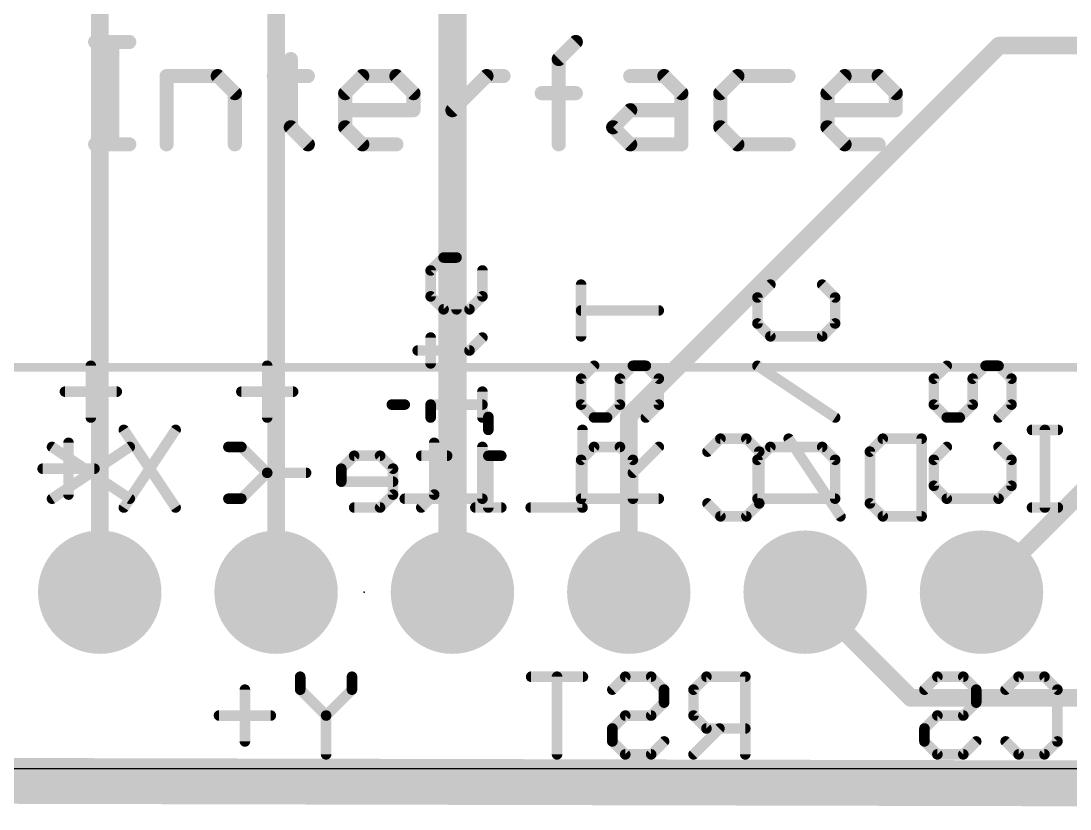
# Model space of a CAD drawing. Extents: x -37 to 43, y -51 to 71.
# Drawn here: x -4.94 to 10.16, y -43.76 to -32.41 of the extents above; entities that cross this region are included whole.
import ezdxf

# ---------------------------------------------------------------- set-up
doc = ezdxf.new("R2010")
doc.units = 0
for name, color, linetype in [('1', 12, 'CONTINUOUS'), ('16', 132, 'CONTINUOUS'), ('17', 110, 'CONTINUOUS'), ('20', 53, 'CONTINUOUS'), ('21', 40, 'CONTINUOUS'), ('22', 6, 'CONTINUOUS'), ('23', 40, 'CONTINUOUS'), ('29', 253, 'CONTINUOUS')]:
    doc.layers.add(name, color=color, linetype=linetype)

# ---------------------------------------------------------------- blocks, each defined once
blk = doc.blocks.new('ROUNDP')
at = {"const_width": 0.5}
blk.add_lwpolyline([(0, -0.25, 1), (0, 0.25, 1), (0, -0.25)], format="xyb", dxfattribs=at)

msp = doc.modelspace()

# ---------------------------------------------------------------- linework, layer by layer
at = {"layer": '1'}
for points, const_width in [([(-3.81, -40.64), (-3.81, -22.606)], 0.254), ([(-1.27, -23.114), (-1.27, -40.64)], 0.254), ([(9.144, -32.766), (3.81, -38.1)], 0.254), ([(9.144, -32.766), (17.272, -32.766)], 0.254), ([(3.81, -38.1), (3.81, -40.64)], 0.254), ([(8.89, -40.64), (11.176, -38.354)], 0.254), ([(7.874, -42.164), (6.35, -40.64)], 0.254), ([(17.145, -42.164), (7.874, -42.164)], 0.254), ([(-27.432, -43.18), (27.178, -43.307)], 0.4064)]:
    msp.add_lwpolyline(points, dxfattribs=dict(at, const_width=const_width))
at = {"layer": '1', "const_width": 0.127}
for points in [[(9.144, -32.7025, 1), (9.144, -32.8295)], [(9.1889, -32.8109, 1), (9.0991, -32.7211)], [(3.8735, -38.1, 1), (3.7465, -38.1)], [(3.7651, -38.0551, 1), (3.8549, -38.1449)], [(-3.8735, -40.64, 1), (-3.7465, -40.64)], [(-1.3335, -40.64, 1), (-1.2065, -40.64)], [(3.7465, -40.64, 1), (3.8735, -40.64)], [(6.3949, -40.5951, 1), (6.3051, -40.6849)], [(8.8451, -40.5951, 1), (8.9349, -40.6849)], [(7.874, -42.1005, 1), (7.874, -42.2275)], [(7.8291, -42.2089, 1), (7.9189, -42.1191)]]:
    msp.add_lwpolyline(points, format="xyb", dxfattribs=at)
at = {"layer": '16', "const_width": 0.4064}
for points in [[(1.27, -40.64), (1.27, -23.114)], [(-27.432, -43.434), (27.178, -43.561)]]:
    msp.add_lwpolyline(points, dxfattribs=at)
at = {"layer": '16', "const_width": 0.2032}
msp.add_lwpolyline([(1.1684, -40.64, 1), (1.3716, -40.64)], format="xyb", dxfattribs=at)
at = {"layer": '20'}
msp.add_line((-30.48, -43.18), (30.48, -43.18), dxfattribs=at)
at = {"layer": '21'}
for points, const_width in [([(-3.8763, -32.7139), (-3.3848, -32.7139)], 0.2032), ([(-3.6305, -34.1884), (-3.6305, -32.7139)], 0.2032), ([(2.8012, -32.9597), (3.0469, -32.7139)], 0.2032), ([(-1.0578, -32.9597), (-1.0578, -33.9427)], 0.2032), ([(2.8012, -34.1884), (2.8012, -32.9597)], 0.2032), ([(-2.8472, -34.1884), (-2.8472, -33.2054)], 0.2032), ([(-2.8472, -33.2054), (-2.11, -33.2054)], 0.2032), ([(-2.11, -33.2054), (-1.8642, -33.4512)], 0.2032), ([(-1.3036, -33.2054), (-0.8121, -33.2054)], 0.2032), ([(-0.2745, -33.4512), (-0.0288, -33.2054)], 0.2032), ([(-0.0288, -33.2054), (0.4627, -33.2054)], 0.2032), ([(0.4627, -33.2054), (0.7085, -33.4512)], 0.2032), ([(1.2691, -34.1884), (1.2691, -33.2054)], 0.2032), ([(1.2691, -33.6969), (1.7606, -33.2054)], 0.2032), ([(1.7606, -33.2054), (2.0063, -33.2054)], 0.2032), ([(3.8302, -33.2054), (4.3217, -33.2054)], 0.2032), ([(4.3217, -33.2054), (4.5675, -33.4512)], 0.2032), ([(5.3739, -33.2054), (5.1281, -33.4512)], 0.2032), ([(6.1111, -33.2054), (5.3739, -33.2054)], 0.2032), ([(6.6717, -33.4512), (6.9175, -33.2054)], 0.2032), ([(6.9175, -33.2054), (7.4089, -33.2054)], 0.2032), ([(7.4089, -33.2054), (7.6547, -33.4512)], 0.2032), ([(-1.8642, -33.4512), (-1.8642, -34.1884)], 0.2032), ([(-0.2745, -33.9427), (-0.2745, -33.4512)], 0.2032), ([(0.7085, -33.4512), (0.7085, -33.6969)], 0.2032), ([(2.5554, -33.4512), (3.0469, -33.4512)], 0.2032), ([(4.5675, -33.4512), (4.5675, -34.1884)], 0.2032), ([(5.1281, -33.4512), (5.1281, -33.9427)], 0.2032), ([(6.6717, -33.9427), (6.6717, -33.4512)], 0.2032), ([(7.6547, -33.4512), (7.6547, -33.6969)], 0.2032), ([(0.7085, -33.6969), (-0.2745, -33.6969)], 0.2032), ([(3.5845, -33.9427), (3.8302, -33.6969)], 0.2032), ([(3.8302, -33.6969), (4.5675, -33.6969)], 0.2032), ([(7.6547, -33.6969), (6.6717, -33.6969)], 0.2032), ([(-1.0578, -33.9427), (-0.8121, -34.1884)], 0.2032), ([(-0.0288, -34.1884), (-0.2745, -33.9427)], 0.2032), ([(3.8302, -34.1884), (3.5845, -33.9427)], 0.2032), ([(5.1281, -33.9427), (5.3739, -34.1884)], 0.2032), ([(6.9175, -34.1884), (6.6717, -33.9427)], 0.2032), ([(-3.8763, -34.1884), (-3.3848, -34.1884)], 0.2032), ([(0.4627, -34.1884), (-0.0288, -34.1884)], 0.2032), ([(4.5675, -34.1884), (3.8302, -34.1884)], 0.2032), ([(5.3739, -34.1884), (6.1111, -34.1884)], 0.2032), ([(7.4089, -34.1884), (6.9175, -34.1884)], 0.2032), ([(0.9561, -36.0059), (1.1425, -35.8195)], 0.1524), ([(1.1425, -35.8195), (1.329, -35.8195)], 0.1524), ([(1.329, -35.8195), (1.329, -36.5652)], 0.1524), ([(0.9561, -36.3788), (0.9561, -36.0059)], 0.1524), ([(1.7018, -36.0059), (1.7018, -36.3788)], 0.1524), ([(3.1232, -36.955), (3.1232, -36.2093)], 0.1524), ([(5.8497, -36.2093), (5.6632, -36.3957)], 0.1524), ([(6.7818, -36.3957), (6.5954, -36.2093)], 0.1524), ([(1.1425, -36.5652), (0.9561, -36.3788)], 0.1524), ([(1.7018, -36.3788), (1.5154, -36.5652)], 0.1524), ([(5.6632, -36.3957), (5.6632, -36.7686)], 0.1524), ([(6.7818, -36.7686), (6.7818, -36.3957)], 0.1524), ([(1.5154, -36.5652), (1.1425, -36.5652)], 0.1524), ([(4.2418, -36.5822), (3.1232, -36.5822)], 0.1524), ([(5.6632, -36.7686), (5.8497, -36.955)], 0.1524), ([(6.5954, -36.955), (6.7818, -36.7686)], 0.1524), ([(0.9561, -37.3448), (0.9561, -36.972)], 0.1524), ([(1.5154, -37.1584), (1.7018, -36.972)], 0.1524), ([(5.8497, -36.955), (6.5954, -36.955)], 0.1524), ([(0.7697, -37.1584), (1.5154, -37.1584)], 0.1524), ([(-3.9375, -38.1244), (-3.9375, -37.3787)], 0.1524), ([(-1.3975, -38.1244), (-1.3975, -37.3787)], 0.1524), ([(3.3097, -37.3787), (3.1232, -37.5651)], 0.1524), ([(3.6825, -37.5651), (3.869, -37.3787)], 0.1524), ([(3.869, -37.3787), (4.0554, -37.3787)], 0.1524), ([(4.0554, -37.3787), (4.2418, -37.5651)], 0.1524), ([(6.7818, -38.1244), (5.6632, -37.3787)], 0.1524), ([(8.3897, -37.3787), (8.2032, -37.5651)], 0.1524), ([(8.7625, -37.5651), (8.9489, -37.3787)], 0.1524), ([(8.9489, -37.3787), (9.1354, -37.3787)], 0.1524), ([(9.1354, -37.3787), (9.3218, -37.5651)], 0.1524), ([(3.1232, -37.5651), (3.1232, -37.938)], 0.1524), ([(3.6825, -37.938), (3.6825, -37.5651)], 0.1524), ([(4.2418, -37.5651), (4.2418, -37.938)], 0.1524), ([(8.2032, -37.5651), (8.2032, -37.938)], 0.1524), ([(8.7625, -37.938), (8.7625, -37.5651)], 0.1524), ([(9.3218, -37.5651), (9.3218, -37.938)], 0.1524), ([(-4.3103, -37.7516), (-3.5646, -37.7516)], 0.1524), ([(-1.7703, -37.7516), (-1.0246, -37.7516)], 0.1524), ([(1.7018, -38.1244), (1.7018, -37.7516)], 0.1524), ([(0.3968, -37.938), (0.5832, -37.938)], 0.1524), ([(0.9561, -38.1244), (0.9561, -37.938)], 0.1524), ([(0.9561, -37.938), (1.7018, -37.938)], 0.1524), ([(3.1232, -37.938), (3.3097, -38.1244)], 0.1524), ([(3.4961, -38.1244), (3.6825, -37.938)], 0.1524), ([(4.2418, -37.938), (4.0554, -38.1244)], 0.1524), ([(8.2032, -37.938), (8.3897, -38.1244)], 0.1524), ([(8.5761, -38.1244), (8.7625, -37.938)], 0.1524), ([(9.3218, -37.938), (9.1354, -38.1244)], 0.1524), ([(3.3097, -38.1244), (3.4961, -38.1244)], 0.1524), ([(8.3897, -38.1244), (8.5761, -38.1244)], 0.1524), ([(-4.4968, -39.2938), (-3.3782, -38.5481)], 0.1524), ([(-4.4968, -38.5481), (-3.3782, -39.2938)], 0.1524), ([(-1.7703, -38.5481), (-1.9568, -38.5481)], 0.1524), ([(-1.3975, -38.921), (-1.7703, -38.5481)], 0.1524), ([(1.7018, -39.2938), (1.7018, -38.5481)], 0.1524), ([(3.1232, -38.7345), (3.3097, -38.5481)], 0.1524), ([(3.3097, -38.5481), (3.6825, -38.5481)], 0.1524), ([(3.6825, -38.5481), (3.869, -38.7345)], 0.1524), ([(3.869, -38.921), (4.2418, -38.5481)], 0.1524), ([(5.8497, -38.5481), (5.6632, -38.7345)], 0.1524), ([(6.5954, -38.5481), (5.8497, -38.5481)], 0.1524), ([(6.7818, -38.7345), (6.5954, -38.5481)], 0.1524), ([(8.3897, -38.5481), (8.2032, -38.7345)], 0.1524), ([(9.3218, -38.7345), (9.1354, -38.5481)], 0.1524), ([(3.1232, -39.2938), (3.1232, -38.7345)], 0.1524), ([(3.869, -38.7345), (3.869, -39.2938)], 0.1524), ([(5.6632, -38.7345), (5.6632, -39.2938)], 0.1524), ([(6.7818, -39.2938), (6.7818, -38.7345)], 0.1524), ([(8.2032, -38.7345), (8.2032, -39.1074)], 0.1524), ([(9.3218, -39.1074), (9.3218, -38.7345)], 0.1524), ([(-1.7703, -39.2938), (-1.3975, -38.921)], 0.1524), ([(-1.3975, -38.921), (-0.8382, -38.921)], 0.1524), ([(8.2032, -39.1074), (8.3897, -39.2938)], 0.1524), ([(9.1354, -39.2938), (9.3218, -39.1074)], 0.1524), ([(-1.9568, -39.2938), (-1.7703, -39.2938)], 0.1524), ([(0.5832, -39.2938), (1.7018, -39.2938)], 0.1524), ([(4.2418, -39.2938), (3.1232, -39.2938)], 0.1524), ([(5.6632, -39.2938), (6.7818, -39.2938)], 0.1524), ([(8.3897, -39.2938), (9.1354, -39.2938)], 0.1524)]:
    msp.add_lwpolyline(points, dxfattribs=dict(at, const_width=const_width))
for points, const_width in [([(-3.8763, -32.6631, 1), (-3.8763, -32.7647)], 0.1016), ([(-3.5797, -32.7139, 1), (-3.6813, -32.7139)], 0.1016), ([(-3.3848, -32.7647, 1), (-3.3848, -32.6631)], 0.1016), ([(3.0828, -32.7499, 1), (3.011, -32.678)], 0.1016), ([(-1.007, -32.9597, 1), (-1.1086, -32.9597)], 0.1016), ([(2.852, -32.9597, 1), (2.7504, -32.9597)], 0.1016), ([(2.7653, -32.9238, 1), (2.8371, -32.9956)], 0.1016), ([(-2.7964, -33.2054, 1), (-2.898, -33.2054)], 0.1016), ([(-2.8472, -33.1546, 1), (-2.8472, -33.2562)], 0.1016), ([(-2.074, -33.1695, 1), (-2.1459, -33.2413)], 0.1016), ([(-2.11, -33.2562, 1), (-2.11, -33.1546)], 0.1016), ([(-1.3036, -33.1546, 1), (-1.3036, -33.2562)], 0.1016), ([(-0.8121, -33.2562, 1), (-0.8121, -33.1546)], 0.1016), ([(-0.0288, -33.1546, 1), (-0.0288, -33.2562)], 0.1016), ([(0.0072, -33.2413, 1), (-0.0647, -33.1695)], 0.1016), ([(0.4986, -33.1695, 1), (0.4268, -33.2413)], 0.1016), ([(0.4627, -33.2562, 1), (0.4627, -33.1546)], 0.1016), ([(1.3199, -33.2054, 1), (1.2183, -33.2054)], 0.1016), ([(1.7606, -33.1546, 1), (1.7606, -33.2562)], 0.1016), ([(1.7965, -33.2413, 1), (1.7247, -33.1695)], 0.1016), ([(2.0063, -33.2562, 1), (2.0063, -33.1546)], 0.1016), ([(3.8302, -33.1546, 1), (3.8302, -33.2562)], 0.1016), ([(4.3577, -33.1695, 1), (4.2858, -33.2413)], 0.1016), ([(4.3217, -33.2562, 1), (4.3217, -33.1546)], 0.1016), ([(5.3739, -33.1546, 1), (5.3739, -33.2562)], 0.1016), ([(5.4098, -33.2413, 1), (5.3379, -33.1695)], 0.1016), ([(6.1111, -33.2562, 1), (6.1111, -33.1546)], 0.1016), ([(6.9175, -33.1546, 1), (6.9175, -33.2562)], 0.1016), ([(6.9534, -33.2413, 1), (6.8815, -33.1695)], 0.1016), ([(7.4449, -33.1695, 1), (7.373, -33.2413)], 0.1016), ([(7.4089, -33.2562, 1), (7.4089, -33.1546)], 0.1016), ([(-1.8134, -33.4512, 1), (-1.915, -33.4512)], 0.1016), ([(-1.9001, -33.4871, 1), (-1.8283, -33.4153)], 0.1016), ([(-0.2237, -33.4512, 1), (-0.3253, -33.4512)], 0.1016), ([(-0.3104, -33.4153, 1), (-0.2386, -33.4871)], 0.1016), ([(0.7593, -33.4512, 1), (0.6577, -33.4512)], 0.1016), ([(0.6725, -33.4871, 1), (0.7444, -33.4153)], 0.1016), ([(2.5554, -33.4004, 1), (2.5554, -33.502)], 0.1016), ([(3.0469, -33.502, 1), (3.0469, -33.4004)], 0.1016), ([(4.6183, -33.4512, 1), (4.5167, -33.4512)], 0.1016), ([(4.5316, -33.4871, 1), (4.6034, -33.4153)], 0.1016), ([(5.1789, -33.4512, 1), (5.0773, -33.4512)], 0.1016), ([(5.0922, -33.4153, 1), (5.164, -33.4871)], 0.1016), ([(6.7225, -33.4512, 1), (6.6209, -33.4512)], 0.1016), ([(6.6358, -33.4153, 1), (6.7076, -33.4871)], 0.1016), ([(7.7055, -33.4512, 1), (7.6039, -33.4512)], 0.1016), ([(7.6188, -33.4871, 1), (7.6906, -33.4153)], 0.1016), ([(-0.2745, -33.6461, 1), (-0.2745, -33.7477)], 0.1016), ([(0.6577, -33.6969, 1), (0.7593, -33.6969)], 0.1016), ([(0.7085, -33.7477, 1), (0.7085, -33.6461)], 0.1016), ([(1.2332, -33.661, 1), (1.305, -33.7328)], 0.1016), ([(3.8302, -33.6461, 1), (3.8302, -33.7477)], 0.1016), ([(3.8662, -33.7328, 1), (3.7943, -33.661)], 0.1016), ([(4.5675, -33.7477, 1), (4.5675, -33.6461)], 0.1016), ([(6.6717, -33.6461, 1), (6.6717, -33.7477)], 0.1016), ([(7.6039, -33.6969, 1), (7.7055, -33.6969)], 0.1016), ([(7.6547, -33.7477, 1), (7.6547, -33.6461)], 0.1016), ([(-1.0219, -33.9067, 1), (-1.0938, -33.9786)], 0.1016), ([(-0.2386, -33.9067, 1), (-0.3104, -33.9786)], 0.1016), ([(3.6204, -33.9067, 1), (3.5486, -33.9786)], 0.1016), ([(5.164, -33.9067, 1), (5.0922, -33.9786)], 0.1016), ([(6.7076, -33.9067, 1), (6.6358, -33.9786)], 0.1016), ([(-1.1086, -33.9427, 1), (-1.007, -33.9427)], 0.1016), ([(-0.3253, -33.9427, 1), (-0.2237, -33.9427)], 0.1016), ([(3.5486, -33.9067, 1), (3.6204, -33.9786)], 0.1016), ([(5.0773, -33.9427, 1), (5.1789, -33.9427)], 0.1016), ([(6.6209, -33.9427, 1), (6.7225, -33.9427)], 0.1016), ([(-3.8763, -34.1376, 1), (-3.8763, -34.2392)], 0.1016), ([(-3.6813, -34.1884, 1), (-3.5797, -34.1884)], 0.1016), ([(-3.3848, -34.2392, 1), (-3.3848, -34.1376)], 0.1016), ([(-2.898, -34.1884, 1), (-2.7964, -34.1884)], 0.1016), ([(-1.915, -34.1884, 1), (-1.8134, -34.1884)], 0.1016), ([(-0.848, -34.2243, 1), (-0.7762, -34.1525)], 0.1016), ([(-0.0288, -34.1376, 1), (-0.0288, -34.2392)], 0.1016), ([(-0.0647, -34.2243, 1), (0.0072, -34.1525)], 0.1016), ([(0.4627, -34.2392, 1), (0.4627, -34.1376)], 0.1016), ([(1.2183, -34.1884, 1), (1.3199, -34.1884)], 0.1016), ([(2.7504, -34.1884, 1), (2.852, -34.1884)], 0.1016), ([(3.8302, -34.1376, 1), (3.8302, -34.2392)], 0.1016), ([(3.7943, -34.2243, 1), (3.8662, -34.1525)], 0.1016), ([(4.5167, -34.1884, 1), (4.6183, -34.1884)], 0.1016), ([(4.5675, -34.2392, 1), (4.5675, -34.1376)], 0.1016), ([(5.3739, -34.1376, 1), (5.3739, -34.2392)], 0.1016), ([(5.3379, -34.2243, 1), (5.4098, -34.1525)], 0.1016), ([(6.1111, -34.2392, 1), (6.1111, -34.1376)], 0.1016), ([(6.9175, -34.1376, 1), (6.9175, -34.2392)], 0.1016), ([(6.8815, -34.2243, 1), (6.9534, -34.1525)], 0.1016), ([(7.4089, -34.2392, 1), (7.4089, -34.1376)], 0.1016), ([(1.1425, -35.7814, 1), (1.1425, -35.8576)], 0.0762), ([(1.1695, -35.8464, 1), (1.1156, -35.7926)], 0.0762), ([(1.3671, -35.8195, 1), (1.2909, -35.8195)], 0.0762), ([(1.329, -35.8576, 1), (1.329, -35.7814)], 0.0762), ([(0.9942, -36.0059, 1), (0.918, -36.0059)], 0.0762), ([(0.9292, -35.979, 1), (0.983, -36.0329)], 0.0762), ([(1.7399, -36.0059, 1), (1.6637, -36.0059)], 0.0762), ([(3.1613, -36.2093, 1), (3.0851, -36.2093)], 0.0762), ([(5.8766, -36.2362, 1), (5.8227, -36.1824)], 0.0762), ([(6.6223, -36.1824, 1), (6.5684, -36.2362)], 0.0762), ([(0.983, -36.3518, 1), (0.9292, -36.4057)], 0.0762), ([(0.918, -36.3788, 1), (0.9942, -36.3788)], 0.0762), ([(1.6637, -36.3788, 1), (1.7399, -36.3788)], 0.0762), ([(1.7287, -36.4057, 1), (1.6749, -36.3518)], 0.0762), ([(5.7013, -36.3957, 1), (5.6251, -36.3957)], 0.0762), ([(5.6363, -36.3688, 1), (5.6902, -36.4227)], 0.0762), ([(6.8199, -36.3957, 1), (6.7437, -36.3957)], 0.0762), ([(6.7549, -36.4227, 1), (6.8087, -36.3688)], 0.0762), ([(1.1425, -36.5271, 1), (1.1425, -36.6033)], 0.0762), ([(1.1156, -36.5922, 1), (1.1695, -36.5383)], 0.0762), ([(1.2909, -36.5652, 1), (1.3671, -36.5652)], 0.0762), ([(1.4884, -36.5383, 1), (1.5423, -36.5922)], 0.0762), ([(1.5154, -36.6033, 1), (1.5154, -36.5271)], 0.0762), ([(3.1232, -36.5441, 1), (3.1232, -36.6203)], 0.0762), ([(4.2418, -36.6203, 1), (4.2418, -36.5441)], 0.0762), ([(5.6902, -36.7416, 1), (5.6363, -36.7955)], 0.0762), ([(6.8087, -36.7955, 1), (6.7549, -36.7416)], 0.0762), ([(5.6251, -36.7686, 1), (5.7013, -36.7686)], 0.0762), ([(6.7437, -36.7686, 1), (6.8199, -36.7686)], 0.0762), ([(0.9942, -36.972, 1), (0.918, -36.972)], 0.0762), ([(1.7287, -36.9989, 1), (1.6749, -36.945)], 0.0762), ([(3.0851, -36.955, 1), (3.1613, -36.955)], 0.0762), ([(5.8497, -36.9169, 1), (5.8497, -36.9931)], 0.0762), ([(5.8227, -36.9819, 1), (5.8766, -36.9281)], 0.0762), ([(6.5684, -36.9281, 1), (6.6223, -36.9819)], 0.0762), ([(6.5954, -36.9931, 1), (6.5954, -36.9169)], 0.0762), ([(0.7697, -37.1203, 1), (0.7697, -37.1965)], 0.0762), ([(1.4884, -37.1314, 1), (1.5423, -37.1853)], 0.0762), ([(1.5154, -37.1965, 1), (1.5154, -37.1203)], 0.0762), ([(-3.8994, -37.3787, 1), (-3.9756, -37.3787)], 0.0762), ([(-1.3594, -37.3787, 1), (-1.4356, -37.3787)], 0.0762), ([(0.918, -37.3448, 1), (0.9942, -37.3448)], 0.0762), ([(3.3366, -37.4056, 1), (3.2827, -37.3518)], 0.0762), ([(3.869, -37.3406, 1), (3.869, -37.4168)], 0.0762), ([(3.8959, -37.4056, 1), (3.842, -37.3518)], 0.0762), ([(4.0823, -37.3518, 1), (4.0284, -37.4056)], 0.0762), ([(4.0554, -37.4168, 1), (4.0554, -37.3406)], 0.0762), ([(5.6844, -37.347, 1), (5.6421, -37.4104)], 0.0762), ([(8.4166, -37.4056, 1), (8.3627, -37.3518)], 0.0762), ([(8.9489, -37.3406, 1), (8.9489, -37.4168)], 0.0762), ([(8.9759, -37.4056, 1), (8.922, -37.3518)], 0.0762), ([(9.1623, -37.3518, 1), (9.1084, -37.4056)], 0.0762), ([(9.1354, -37.4168, 1), (9.1354, -37.3406)], 0.0762), ([(3.1613, -37.5651, 1), (3.0851, -37.5651)], 0.0762), ([(3.0963, -37.5382, 1), (3.1502, -37.5921)], 0.0762), ([(3.7206, -37.5651, 1), (3.6444, -37.5651)], 0.0762), ([(3.6556, -37.5382, 1), (3.7095, -37.5921)], 0.0762), ([(4.2799, -37.5651, 1), (4.2037, -37.5651)], 0.0762), ([(4.2149, -37.5921, 1), (4.2687, -37.5382)], 0.0762), ([(8.2413, -37.5651, 1), (8.1651, -37.5651)], 0.0762), ([(8.1763, -37.5382, 1), (8.2302, -37.5921)], 0.0762), ([(8.8006, -37.5651, 1), (8.7244, -37.5651)], 0.0762), ([(8.7356, -37.5382, 1), (8.7895, -37.5921)], 0.0762), ([(9.3599, -37.5651, 1), (9.2837, -37.5651)], 0.0762), ([(9.2949, -37.5921, 1), (9.3487, -37.5382)], 0.0762), ([(-4.3103, -37.7135, 1), (-4.3103, -37.7897)], 0.0762), ([(-3.5646, -37.7897, 1), (-3.5646, -37.7135)], 0.0762), ([(-1.7703, -37.7135, 1), (-1.7703, -37.7897)], 0.0762), ([(-1.0246, -37.7897, 1), (-1.0246, -37.7135)], 0.0762), ([(1.7399, -37.7516, 1), (1.6637, -37.7516)], 0.0762), ([(0.3968, -37.8999, 1), (0.3968, -37.9761)], 0.0762), ([(0.5832, -37.9761, 1), (0.5832, -37.8999)], 0.0762), ([(0.9942, -37.938, 1), (0.918, -37.938)], 0.0762), ([(0.9561, -37.8999, 1), (0.9561, -37.9761)], 0.0762), ([(1.7018, -37.9761, 1), (1.7018, -37.8999)], 0.0762), ([(3.1502, -37.911, 1), (3.0963, -37.9649)], 0.0762), ([(3.0851, -37.938, 1), (3.1613, -37.938)], 0.0762), ([(3.6444, -37.938, 1), (3.7206, -37.938)], 0.0762), ([(3.7095, -37.9649, 1), (3.6556, -37.911)], 0.0762), ([(4.2037, -37.938, 1), (4.2799, -37.938)], 0.0762), ([(4.2687, -37.9649, 1), (4.2149, -37.911)], 0.0762), ([(8.2302, -37.911, 1), (8.1763, -37.9649)], 0.0762), ([(8.1651, -37.938, 1), (8.2413, -37.938)], 0.0762), ([(8.7244, -37.938, 1), (8.8006, -37.938)], 0.0762), ([(8.7895, -37.9649, 1), (8.7356, -37.911)], 0.0762), ([(9.2837, -37.938, 1), (9.3599, -37.938)], 0.0762), ([(9.3487, -37.9649, 1), (9.2949, -37.911)], 0.0762), ([(3.3097, -38.0863, 1), (3.3097, -38.1625)], 0.0762), ([(3.2827, -38.1513, 1), (3.3366, -38.0975)], 0.0762), ([(3.4692, -38.0975, 1), (3.523, -38.1513)], 0.0762), ([(3.4961, -38.1625, 1), (3.4961, -38.0863)], 0.0762), ([(4.0284, -38.0975, 1), (4.0823, -38.1513)], 0.0762), ([(6.7607, -38.1561, 1), (6.8029, -38.0927)], 0.0762), ([(8.3897, -38.0863, 1), (8.3897, -38.1625)], 0.0762), ([(8.3627, -38.1513, 1), (8.4166, -38.0975)], 0.0762), ([(8.5492, -38.0975, 1), (8.603, -38.1513)], 0.0762), ([(8.5761, -38.1625, 1), (8.5761, -38.0863)], 0.0762), ([(9.1084, -38.0975, 1), (9.1623, -38.1513)], 0.0762), ([(-3.9756, -38.1244, 1), (-3.8994, -38.1244)], 0.0762), ([(-1.4356, -38.1244, 1), (-1.3594, -38.1244)], 0.0762), ([(0.918, -38.1244, 1), (0.9942, -38.1244)], 0.0762), ([(1.6637, -38.1244, 1), (1.7399, -38.1244)], 0.0762), ([(-4.4756, -38.5164, 1), (-4.5179, -38.5798)], 0.0762), ([(-3.3571, -38.5798, 1), (-3.3993, -38.5164)], 0.0762), ([(-1.9568, -38.51, 1), (-1.9568, -38.5862)], 0.0762), ([(-1.7434, -38.5212, 1), (-1.7973, -38.575)], 0.0762), ([(-1.7703, -38.5862, 1), (-1.7703, -38.51)], 0.0762), ([(1.7399, -38.5481, 1), (1.6637, -38.5481)], 0.0762), ([(3.3097, -38.51, 1), (3.3097, -38.5862)], 0.0762), ([(3.3366, -38.575, 1), (3.2827, -38.5212)], 0.0762), ([(3.7095, -38.5212, 1), (3.6556, -38.575)], 0.0762), ([(3.6825, -38.5862, 1), (3.6825, -38.51)], 0.0762), ([(4.2687, -38.575, 1), (4.2149, -38.5212)], 0.0762), ([(5.8497, -38.51, 1), (5.8497, -38.5862)], 0.0762), ([(5.8766, -38.575, 1), (5.8227, -38.5212)], 0.0762), ([(6.6223, -38.5212, 1), (6.5684, -38.575)], 0.0762), ([(6.5954, -38.5862, 1), (6.5954, -38.51)], 0.0762), ([(8.4166, -38.575, 1), (8.3627, -38.5212)], 0.0762), ([(9.1623, -38.5212, 1), (9.1084, -38.575)], 0.0762), ([(3.1613, -38.7345, 1), (3.0851, -38.7345)], 0.0762), ([(3.0963, -38.7076, 1), (3.1502, -38.7615)], 0.0762), ([(3.9071, -38.7345, 1), (3.8309, -38.7345)], 0.0762), ([(3.842, -38.7615, 1), (3.8959, -38.7076)], 0.0762), ([(5.7013, -38.7345, 1), (5.6251, -38.7345)], 0.0762), ([(5.6363, -38.7076, 1), (5.6902, -38.7615)], 0.0762), ([(6.8199, -38.7345, 1), (6.7437, -38.7345)], 0.0762), ([(6.7549, -38.7615, 1), (6.8087, -38.7076)], 0.0762), ([(8.2413, -38.7345, 1), (8.1651, -38.7345)], 0.0762), ([(8.1763, -38.7076, 1), (8.2302, -38.7615)], 0.0762), ([(9.3599, -38.7345, 1), (9.2837, -38.7345)], 0.0762), ([(9.2949, -38.7615, 1), (9.3487, -38.7076)], 0.0762), ([(-1.3975, -38.8829, 1), (-1.3975, -38.9591)], 0.0762), ([(-1.3705, -38.9479, 1), (-1.4244, -38.894)], 0.0762), ([(-1.4244, -38.9479, 1), (-1.3705, -38.894)], 0.0762), ([(-0.8382, -38.9591, 1), (-0.8382, -38.8829)], 0.0762), ([(3.842, -38.894, 1), (3.8959, -38.9479)], 0.0762), ([(8.2302, -39.0804, 1), (8.1763, -39.1343)], 0.0762), ([(8.1651, -39.1074, 1), (8.2413, -39.1074)], 0.0762), ([(9.2837, -39.1074, 1), (9.3599, -39.1074)], 0.0762), ([(9.3487, -39.1343, 1), (9.2949, -39.0804)], 0.0762), ([(-4.5179, -39.2621, 1), (-4.4756, -39.3255)], 0.0762), ([(-3.3993, -39.3255, 1), (-3.3571, -39.2621)], 0.0762), ([(-1.9568, -39.2557, 1), (-1.9568, -39.3319)], 0.0762), ([(-1.7973, -39.2669, 1), (-1.7434, -39.3207)], 0.0762), ([(-1.7703, -39.3319, 1), (-1.7703, -39.2557)], 0.0762), ([(0.5832, -39.2557, 1), (0.5832, -39.3319)], 0.0762), ([(1.6637, -39.2938, 1), (1.7399, -39.2938)], 0.0762), ([(1.7018, -39.3319, 1), (1.7018, -39.2557)], 0.0762), ([(3.1232, -39.2557, 1), (3.1232, -39.3319)], 0.0762), ([(3.0851, -39.2938, 1), (3.1613, -39.2938)], 0.0762), ([(3.8309, -39.2938, 1), (3.9071, -39.2938)], 0.0762), ([(4.2418, -39.3319, 1), (4.2418, -39.2557)], 0.0762), ([(5.6632, -39.2557, 1), (5.6632, -39.3319)], 0.0762), ([(5.6251, -39.2938, 1), (5.7013, -39.2938)], 0.0762), ([(6.7437, -39.2938, 1), (6.8199, -39.2938)], 0.0762), ([(6.7818, -39.3319, 1), (6.7818, -39.2557)], 0.0762), ([(8.3897, -39.2557, 1), (8.3897, -39.3319)], 0.0762), ([(8.3627, -39.3207, 1), (8.4166, -39.2669)], 0.0762), ([(9.1084, -39.2669, 1), (9.1623, -39.3207)], 0.0762), ([(9.1354, -39.3319, 1), (9.1354, -39.2557)], 0.0762)]:
    msp.add_lwpolyline(points, format="xyb", dxfattribs=dict(at, const_width=const_width))
at = {"layer": '22'}
for points, const_width in [([(-27.3, -37.4), (27.3, -37.4)], 0.127), ([(1.787, -38.1158), (1.787, -38.3022)], 0.1524), ([(-2.7168, -38.3022), (-3.4625, -39.4208)], 0.1524), ([(-3.4625, -38.3022), (-2.7168, -39.4208)], 0.1524), ([(3.1428, -38.3022), (3.1428, -39.4208)], 0.1524), ([(4.9434, -38.6157), (5.1298, -38.4292)], 0.1524), ([(5.1298, -38.4292), (5.5027, -38.4292)], 0.1524), ([(5.5027, -38.4292), (5.6891, -38.6157)], 0.1524), ([(6.8585, -39.5478), (6.1128, -38.4292)], 0.1524), ([(7.2822, -38.6157), (7.4686, -38.4292)], 0.1524), ([(7.4686, -38.4292), (8.0279, -38.4292)], 0.1524), ([(8.0279, -38.4292), (8.0279, -39.5478)], 0.1524), ([(9.9895, -38.3022), (9.6167, -38.3022)], 0.1524), ([(9.8031, -39.4208), (9.8031, -38.3022)], 0.1524), ([(-4.2591, -38.4887), (-4.2591, -39.2344)], 0.1524), ([(1.0074, -38.4887), (1.0074, -39.2344)], 0.1524), ([(-0.1451, -38.6751), (-0.3315, -38.8615)], 0.1524), ([(0.2278, -38.6751), (-0.1451, -38.6751)], 0.1524), ([(0.4142, -38.8615), (0.2278, -38.6751)], 0.1524), ([(1.1938, -38.6751), (0.821, -38.6751)], 0.1524), ([(1.9734, -38.6751), (1.787, -38.6751)], 0.1524), ([(1.787, -38.6751), (1.787, -39.4208)], 0.1524), ([(5.6891, -38.6157), (5.6891, -39.3614)], 0.1524), ([(7.2822, -39.3614), (7.2822, -38.6157)], 0.1524), ([(-3.8862, -38.8615), (-4.6319, -38.8615)], 0.1524), ([(-0.3315, -38.8615), (-0.3315, -39.048)], 0.1524), ([(0.4142, -39.2344), (0.4142, -38.8615)], 0.1524), ([(-0.3315, -39.048), (0.4142, -39.048)], 0.1524), ([(0.2278, -39.4208), (0.4142, -39.2344)], 0.1524), ([(1.0074, -39.2344), (0.821, -39.4208)], 0.1524), ([(-0.1451, -39.4208), (0.2278, -39.4208)], 0.1524), ([(1.9734, -39.4208), (1.6006, -39.4208)], 0.1524), ([(3.1428, -39.4208), (2.3971, -39.4208)], 0.1524), ([(5.1298, -39.5478), (4.9434, -39.3614)], 0.1524), ([(5.6891, -39.3614), (5.5027, -39.5478)], 0.1524), ([(7.4686, -39.5478), (7.2822, -39.3614)], 0.1524), ([(9.9895, -39.4208), (9.6167, -39.4208)], 0.1524), ([(5.5027, -39.5478), (5.1298, -39.5478)], 0.1524), ([(8.0279, -39.5478), (7.4686, -39.5478)], 0.1524), ([(-0.9225, -42.0447), (-0.9225, -41.8582)], 0.1524), ([(-0.1768, -41.8582), (-0.1768, -42.0447)], 0.1524), ([(3.1491, -41.8582), (2.4034, -41.8582)], 0.1524), ([(2.7763, -42.9768), (2.7763, -41.8582)], 0.1524), ([(3.5728, -42.0447), (3.7592, -41.8582)], 0.1524), ([(3.7592, -41.8582), (4.1321, -41.8582)], 0.1524), ([(4.1321, -41.8582), (4.3185, -42.0447)], 0.1524), ([(4.9286, -41.8582), (4.7422, -42.0447)], 0.1524), ([(5.4879, -41.8582), (4.9286, -41.8582)], 0.1524), ([(5.4879, -42.9768), (5.4879, -41.8582)], 0.1524), ([(8.0681, -42.0447), (8.2545, -41.8582)], 0.1524), ([(8.2545, -41.8582), (8.6274, -41.8582)], 0.1524), ([(8.6274, -41.8582), (8.8138, -42.0447)], 0.1524), ([(9.2375, -42.0447), (9.4239, -41.8582)], 0.1524), ([(9.4239, -41.8582), (9.7968, -41.8582)], 0.1524), ([(9.7968, -41.8582), (9.9832, -42.0447)], 0.1524), ([(-1.719, -42.0447), (-1.719, -42.7904)], 0.1524), ([(-0.5496, -42.4175), (-0.9225, -42.0447)], 0.1524), ([(-0.1768, -42.0447), (-0.5496, -42.4175)], 0.1524), ([(4.3185, -42.0447), (4.3185, -42.2311)], 0.1524), ([(4.7422, -42.0447), (4.7422, -42.4175)], 0.1524), ([(8.8138, -42.0447), (8.8138, -42.2311)], 0.1524), ([(9.9832, -42.0447), (9.9832, -42.7904)], 0.1524), ([(4.3185, -42.2311), (4.1321, -42.4175)], 0.1524), ([(8.8138, -42.2311), (8.6274, -42.4175)], 0.1524), ([(-1.3462, -42.4175), (-2.0919, -42.4175)], 0.1524), ([(-0.5496, -42.4175), (-0.5496, -42.9768)], 0.1524), ([(3.7592, -42.4175), (3.5728, -42.604)], 0.1524), ([(4.1321, -42.4175), (3.7592, -42.4175)], 0.1524), ([(4.7422, -42.4175), (4.9286, -42.604)], 0.1524), ([(8.2545, -42.4175), (8.0681, -42.604)], 0.1524), ([(8.6274, -42.4175), (8.2545, -42.4175)], 0.1524), ([(3.5728, -42.604), (3.5728, -42.7904)], 0.1524), ([(5.1151, -42.604), (4.7422, -42.9768)], 0.1524), ([(4.9286, -42.604), (5.4879, -42.604)], 0.1524), ([(8.0681, -42.604), (8.0681, -42.7904)], 0.1524), ([(3.5728, -42.7904), (3.7592, -42.9768)], 0.1524), ([(4.1321, -42.9768), (4.3185, -42.7904)], 0.1524), ([(8.0681, -42.7904), (8.2545, -42.9768)], 0.1524), ([(8.6274, -42.9768), (8.8138, -42.7904)], 0.1524), ([(9.4239, -42.9768), (9.2375, -42.7904)], 0.1524), ([(9.9832, -42.7904), (9.7968, -42.9768)], 0.1524), ([(3.7592, -42.9768), (4.1321, -42.9768)], 0.1524), ([(8.2545, -42.9768), (8.6274, -42.9768)], 0.1524), ([(9.7968, -42.9768), (9.4239, -42.9768)], 0.1524)]:
    msp.add_lwpolyline(points, dxfattribs=dict(at, const_width=const_width))
at = {"layer": '22', "const_width": 0.0762}
for points in [[(1.8251, -38.1158, 1), (1.7489, -38.1158)], [(-3.4308, -38.2811, 1), (-3.4942, -38.3234)], [(-2.6851, -38.3234, 1), (-2.7485, -38.2811)], [(1.7489, -38.3022, 1), (1.8251, -38.3022)], [(3.1809, -38.3022, 1), (3.1047, -38.3022)], [(5.1298, -38.3911, 1), (5.1298, -38.4673)], [(5.1568, -38.4562, 1), (5.1029, -38.4023)], [(5.5296, -38.4023, 1), (5.4757, -38.4562)], [(5.5027, -38.4673, 1), (5.5027, -38.3911)], [(6.1445, -38.4081, 1), (6.0811, -38.4504)], [(7.4686, -38.3911, 1), (7.4686, -38.4673)], [(7.4956, -38.4562, 1), (7.4417, -38.4023)], [(8.066, -38.4292, 1), (7.9898, -38.4292)], [(8.0279, -38.4673, 1), (8.0279, -38.3911)], [(9.6167, -38.2641, 1), (9.6167, -38.3403)], [(9.8412, -38.3022, 1), (9.765, -38.3022)], [(9.9895, -38.3403, 1), (9.9895, -38.2641)], [(-4.221, -38.4887, 1), (-4.2972, -38.4887)], [(1.0455, -38.4887, 1), (0.9693, -38.4887)], [(-0.1451, -38.637, 1), (-0.1451, -38.7132)], [(-0.1181, -38.702, 1), (-0.172, -38.6482)], [(0.2547, -38.6482, 1), (0.2008, -38.702)], [(0.2278, -38.7132, 1), (0.2278, -38.637)], [(0.821, -38.637, 1), (0.821, -38.7132)], [(1.1938, -38.7132, 1), (1.1938, -38.637)], [(1.787, -38.637, 1), (1.787, -38.7132)], [(1.8251, -38.6751, 1), (1.7489, -38.6751)], [(1.9734, -38.7132, 1), (1.9734, -38.637)], [(4.9165, -38.5887, 1), (4.9703, -38.6426)], [(5.7272, -38.6157, 1), (5.651, -38.6157)], [(5.6622, -38.6426, 1), (5.716, -38.5887)], [(7.3203, -38.6157, 1), (7.2441, -38.6157)], [(7.2553, -38.5887, 1), (7.3091, -38.6426)], [(-4.6319, -38.8234, 1), (-4.6319, -38.8996)], [(-3.8862, -38.8996, 1), (-3.8862, -38.8234)], [(-0.2934, -38.8615, 1), (-0.3696, -38.8615)], [(-0.3584, -38.8346, 1), (-0.3046, -38.8885)], [(0.4523, -38.8615, 1), (0.3761, -38.8615)], [(0.3873, -38.8885, 1), (0.4411, -38.8346)], [(-0.3315, -39.0099, 1), (-0.3315, -39.0861)], [(0.4142, -39.0861, 1), (0.4142, -39.0099)], [(-0.3696, -39.048, 1), (-0.2934, -39.048)], [(-4.2972, -39.2344, 1), (-4.221, -39.2344)], [(0.3761, -39.2344, 1), (0.4523, -39.2344)], [(0.4411, -39.2613, 1), (0.3873, -39.2074)], [(0.9693, -39.2344, 1), (1.0455, -39.2344)], [(1.0343, -39.2613, 1), (0.9804, -39.2074)], [(-3.4942, -39.3997, 1), (-3.4308, -39.4419)], [(-2.7485, -39.4419, 1), (-2.6851, -39.3997)], [(-0.1451, -39.3827, 1), (-0.1451, -39.4589)], [(0.2008, -39.3939, 1), (0.2547, -39.4477)], [(0.2278, -39.4589, 1), (0.2278, -39.3827)], [(0.794, -39.3939, 1), (0.8479, -39.4477)], [(1.6006, -39.3827, 1), (1.6006, -39.4589)], [(1.7489, -39.4208, 1), (1.8251, -39.4208)], [(1.9734, -39.4589, 1), (1.9734, -39.3827)], [(2.3971, -39.3827, 1), (2.3971, -39.4589)], [(3.1047, -39.4208, 1), (3.1809, -39.4208)], [(3.1428, -39.4589, 1), (3.1428, -39.3827)], [(4.9703, -39.3344, 1), (4.9165, -39.3883)], [(5.651, -39.3614, 1), (5.7272, -39.3614)], [(5.716, -39.3883, 1), (5.6622, -39.3344)], [(7.3091, -39.3344, 1), (7.2553, -39.3883)], [(7.2441, -39.3614, 1), (7.3203, -39.3614)], [(9.6167, -39.3827, 1), (9.6167, -39.4589)], [(9.765, -39.4208, 1), (9.8412, -39.4208)], [(9.9895, -39.4589, 1), (9.9895, -39.3827)], [(5.1298, -39.5097, 1), (5.1298, -39.5859)], [(5.1029, -39.5747, 1), (5.1568, -39.5209)], [(5.4757, -39.5209, 1), (5.5296, -39.5747)], [(5.5027, -39.5859, 1), (5.5027, -39.5097)], [(6.8268, -39.5689, 1), (6.8902, -39.5267)], [(7.4686, -39.5097, 1), (7.4686, -39.5859)], [(7.4417, -39.5747, 1), (7.4956, -39.5209)], [(7.9898, -39.5478, 1), (8.066, -39.5478)], [(8.0279, -39.5859, 1), (8.0279, -39.5097)], [(-0.8844, -41.8582, 1), (-0.9606, -41.8582)], [(-0.1387, -41.8582, 1), (-0.2149, -41.8582)], [(2.4034, -41.8201, 1), (2.4034, -41.8963)], [(2.8144, -41.8582, 1), (2.7382, -41.8582)], [(3.1491, -41.8963, 1), (3.1491, -41.8201)], [(3.7592, -41.8201, 1), (3.7592, -41.8963)], [(3.7862, -41.8852, 1), (3.7323, -41.8313)], [(4.159, -41.8313, 1), (4.1051, -41.8852)], [(4.1321, -41.8963, 1), (4.1321, -41.8201)], [(4.9286, -41.8201, 1), (4.9286, -41.8963)], [(4.9556, -41.8852, 1), (4.9017, -41.8313)], [(5.526, -41.8582, 1), (5.4498, -41.8582)], [(5.4879, -41.8963, 1), (5.4879, -41.8201)], [(8.2545, -41.8201, 1), (8.2545, -41.8963)], [(8.2815, -41.8852, 1), (8.2276, -41.8313)], [(8.6543, -41.8313, 1), (8.6004, -41.8852)], [(8.6274, -41.8963, 1), (8.6274, -41.8201)], [(9.4239, -41.8201, 1), (9.4239, -41.8963)], [(9.4509, -41.8852, 1), (9.397, -41.8313)], [(9.8237, -41.8313, 1), (9.7698, -41.8852)], [(9.7968, -41.8963, 1), (9.7968, -41.8201)], [(-1.6809, -42.0447, 1), (-1.7571, -42.0447)], [(-0.8956, -42.0177, 1), (-0.9494, -42.0716)], [(-0.1499, -42.0716, 1), (-0.2037, -42.0177)], [(3.5459, -42.0177, 1), (3.5997, -42.0716)], [(4.3566, -42.0447, 1), (4.2804, -42.0447)], [(4.2916, -42.0716, 1), (4.3454, -42.0177)], [(4.7803, -42.0447, 1), (4.7041, -42.0447)], [(4.7153, -42.0177, 1), (4.7691, -42.0716)], [(8.0412, -42.0177, 1), (8.095, -42.0716)], [(8.8519, -42.0447, 1), (8.7757, -42.0447)], [(8.7869, -42.0716, 1), (8.8407, -42.0177)], [(9.2106, -42.0177, 1), (9.2644, -42.0716)], [(10.0213, -42.0447, 1), (9.9451, -42.0447)], [(9.9563, -42.0716, 1), (10.0101, -42.0177)], [(-0.9606, -42.0447, 1), (-0.8844, -42.0447)], [(-0.2149, -42.0447, 1), (-0.1387, -42.0447)], [(4.2804, -42.2311, 1), (4.3566, -42.2311)], [(4.3454, -42.258, 1), (4.2916, -42.2042)], [(8.7757, -42.2311, 1), (8.8519, -42.2311)], [(8.8407, -42.258, 1), (8.7869, -42.2042)], [(-2.0919, -42.3794, 1), (-2.0919, -42.4556)], [(-1.3462, -42.4556, 1), (-1.3462, -42.3794)], [(-0.5766, -42.3906, 1), (-0.5227, -42.4445)], [(-0.5115, -42.4175, 1), (-0.5877, -42.4175)], [(-0.5766, -42.4445, 1), (-0.5227, -42.3906)], [(3.7592, -42.3794, 1), (3.7592, -42.4556)], [(3.7862, -42.4445, 1), (3.7323, -42.3906)], [(4.1051, -42.3906, 1), (4.159, -42.4445)], [(4.1321, -42.4556, 1), (4.1321, -42.3794)], [(4.7691, -42.3906, 1), (4.7153, -42.4445)], [(4.7041, -42.4175, 1), (4.7803, -42.4175)], [(8.2545, -42.3794, 1), (8.2545, -42.4556)], [(8.2815, -42.4445, 1), (8.2276, -42.3906)], [(8.6004, -42.3906, 1), (8.6543, -42.4445)], [(8.6274, -42.4556, 1), (8.6274, -42.3794)], [(3.6109, -42.604, 1), (3.5347, -42.604)], [(3.5459, -42.577, 1), (3.5997, -42.6309)], [(4.9286, -42.5659, 1), (4.9286, -42.6421)], [(4.9017, -42.6309, 1), (4.9556, -42.577)], [(5.142, -42.6309, 1), (5.0881, -42.577)], [(5.4879, -42.6421, 1), (5.4879, -42.5659)], [(8.1062, -42.604, 1), (8.03, -42.604)], [(8.0412, -42.577, 1), (8.095, -42.6309)], [(-1.7571, -42.7904, 1), (-1.6809, -42.7904)], [(3.5997, -42.7634, 1), (3.5459, -42.8173)], [(3.5347, -42.7904, 1), (3.6109, -42.7904)], [(4.3454, -42.8173, 1), (4.2916, -42.7634)], [(8.095, -42.7634, 1), (8.0412, -42.8173)], [(8.03, -42.7904, 1), (8.1062, -42.7904)], [(8.8407, -42.8173, 1), (8.7869, -42.7634)], [(9.2644, -42.7634, 1), (9.2106, -42.8173)], [(9.9451, -42.7904, 1), (10.0213, -42.7904)], [(10.0101, -42.8173, 1), (9.9563, -42.7634)], [(3.7592, -42.9387, 1), (3.7592, -43.0149)], [(4.1321, -43.0149, 1), (4.1321, -42.9387)], [(8.2545, -42.9387, 1), (8.2545, -43.0149)], [(8.6274, -43.0149, 1), (8.6274, -42.9387)], [(9.4239, -42.9387, 1), (9.4239, -43.0149)], [(9.7968, -43.0149, 1), (9.7968, -42.9387)], [(-0.5877, -42.9768, 1), (-0.5115, -42.9768)], [(2.7382, -42.9768, 1), (2.8144, -42.9768)], [(3.7323, -43.0037, 1), (3.7862, -42.9499)], [(4.1051, -42.9499, 1), (4.159, -43.0037)], [(4.7153, -42.9499, 1), (4.7691, -43.0037)], [(5.4498, -42.9768, 1), (5.526, -42.9768)], [(8.2276, -43.0037, 1), (8.2815, -42.9499)], [(8.6004, -42.9499, 1), (8.6543, -43.0037)], [(9.397, -43.0037, 1), (9.4509, -42.9499)], [(9.7698, -42.9499, 1), (9.8237, -43.0037)]]:
    msp.add_lwpolyline(points, format="xyb", dxfattribs=at)
at = {"layer": '23'}
msp.add_point((0, -40.64), dxfattribs=at)

# ---------------------------------------------------------------- block references
at = {"layer": '17', "xscale": 1.6764, "yscale": 1.6764, "rotation": 270}
for p in [(-3.81, -40.64), (-3.81, -40.64), (-1.27, -40.64), (-1.27, -40.64), (1.27, -40.64), (1.27, -40.64), (3.81, -40.64), (3.81, -40.64), (6.35, -40.64), (6.35, -40.64), (8.89, -40.64), (8.89, -40.64)]:
    msp.add_blockref('ROUNDP', p, dxfattribs=at)
at = {"layer": '29', "xscale": 1.778, "yscale": 1.778, "rotation": 270}
for p in [(-3.81, -40.64), (-1.27, -40.64), (1.27, -40.64), (3.81, -40.64), (6.35, -40.64), (8.89, -40.64)]:
    msp.add_blockref('ROUNDP', p, dxfattribs=at)

doc.saveas('drawing.dxf')
